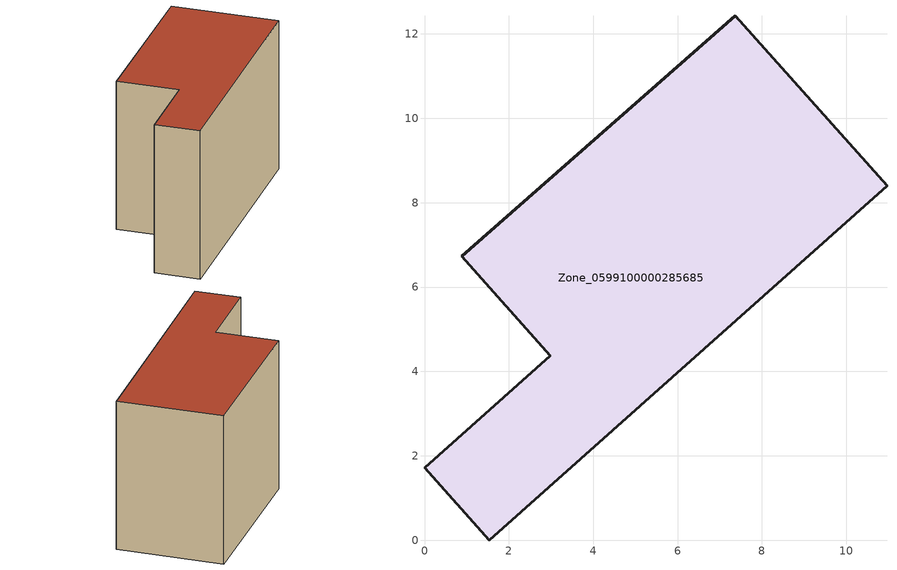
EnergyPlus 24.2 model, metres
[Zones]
Zone_0599100000285685
 floor ground (C_G): 0,1.72 2.98,4.38 0.88,6.73 7.37,12.43 10.96,8.4 1.53,0 z0
 wall outside (C_F): 2.98,4.38 0,1.72 1.53,0 10.96,8.4 7.37,12.43 0.88,6.73 2.98,4.38 z0:7.91
 roof outside (C_R): 7.37,12.43 0.88,6.73 2.98,4.38 0,1.72 1.53,0 10.96,8.4 z7.91
[BUILDING]
Pand.0599100000285685: North Axis=0; Terrain=City; Loads Convergence Tolerance Value=0.04; Temperature Convergence Tolerance Value=0.4; Solar Distribution=FullExterior; Maximum Number of Warmup Days=25; Minimum Number of Warmup Days=1
[Site:Location]
Rotterdam.The.Hague.AP_ZH_NLD Design_Conditions: Latitude=51.96; Longitude=4.45; Time Zone=1; Elevation=-4.5
[SITE:GROUNDTEMPERATURE:BUILDINGSURFACE]
18, 18, 18, 18, 18, 18, 18, 18, 18, 18, 18, 18
[MATERIAL] Thermal Absorptance=0.9; Solar Absorptance=0.7; Visible Absorptance=0.7
Name | Roughness | Thickness | Conductivity | Density | Specific Heat
G.TI.1975-1991 | MediumSmooth | 0.15 | 0.288461 | 540 | 1210
F.TI.1975-1991 | Rough | 0.3 | 0.230769 | 1920 | 840
R.TI.1975-1991 | MediumRough | 0.2 | 0.153846 | 1500 | 1000
[CONSTRUCTION]
C_G: G.TI.1975-1991
C_F: F.TI.1975-1991
C_R: R.TI.1975-1991
[ZONE]
Zone_0599100000285685: Type=1; Multiplier=1; Ceiling Height=Autocalculate; Volume=Autocalculate; Floor Area=autocalculate; Part of Total Floor Area=Yes
[ZONEINFILTRATION:DESIGNFLOWRATE]
Infil_Zone_0599100000285685: Zone or ZoneList or Space or SpaceList=Zone_0599100000285685; Schedule=AlwaysOn; Design Flow Rate Calculation Method=Flow/Area; Flow Rate per Floor Area=0.003; Constant Term Coefficient=1; Temperature Term Coefficient=0; Velocity Term Coefficient=0; Velocity Squared Term Coefficient=0
[HVACTEMPLATE:ZONE:IDEALLOADSAIRSYSTEM]
Zone_0599100000285685: Maximum Heating Supply Air Temperature=50; Minimum Cooling Supply Air Temperature=13; Maximum Heating Supply Air Humidity Ratio=0.0156; Minimum Cooling Supply Air Humidity Ratio=0.0077; Heating Limit=NoLimit; Cooling Limit=NoLimit; Dehumidification Control Type=ConstantSensibleHeatRatio; Cooling Sensible Heat Ratio=0.7; Dehumidification Setpoint=60; Humidification Control Type=None; Humidification Setpoint=30; Outdoor Air Method=None; Outdoor Air Flow Rate per Person=0.00944; Outdoor Air Flow Rate per Zone Floor Area=0; Outdoor Air Flow Rate per Zone=0; Demand Controlled Ventilation Type=None; Outdoor Air Economizer Type=NoEconomizer; Heat Recovery Type=None; Sensible Heat Recovery Effectiveness=0.7; Latent Heat Recovery Effectiveness=0.65
[ZONECONTROL:THERMOSTAT]
ThermostatControl_Zone_0599100000285685: Zone or ZoneList=Zone_0599100000285685; Control Type Schedule=DualSetpointControlType; Control 1=Thermostat_Zone_0599100000285685; Temperature Difference Between Cutout And Setpoint=0
[THERMOSTATSETPOINT:DUALSETPOINT]
Thermostat_Zone_0599100000285685: Heating Setpoint Temperature Schedule=HeatingSetpoint_Zone_0599100000285685; Cooling Setpoint Temperature Schedule=CoolingSetpoint_Zone_0599100000285685
[SCHEDULE:COMPACT]
HeatingSetpoint_Zone_0599100000285685: Through: 12/31, For: AllDays, Until: 24:00, 21
CoolingSetpoint_Zone_0599100000285685: Through: 12/31, For: AllDays, Until: 24:00, 24
DualSetpointControlType: Through: 12/31, For: AllDays, Until: 24:00, 4
AlwaysOn: Through: 12/31, For: AllDays, Until: 24:00, 1
